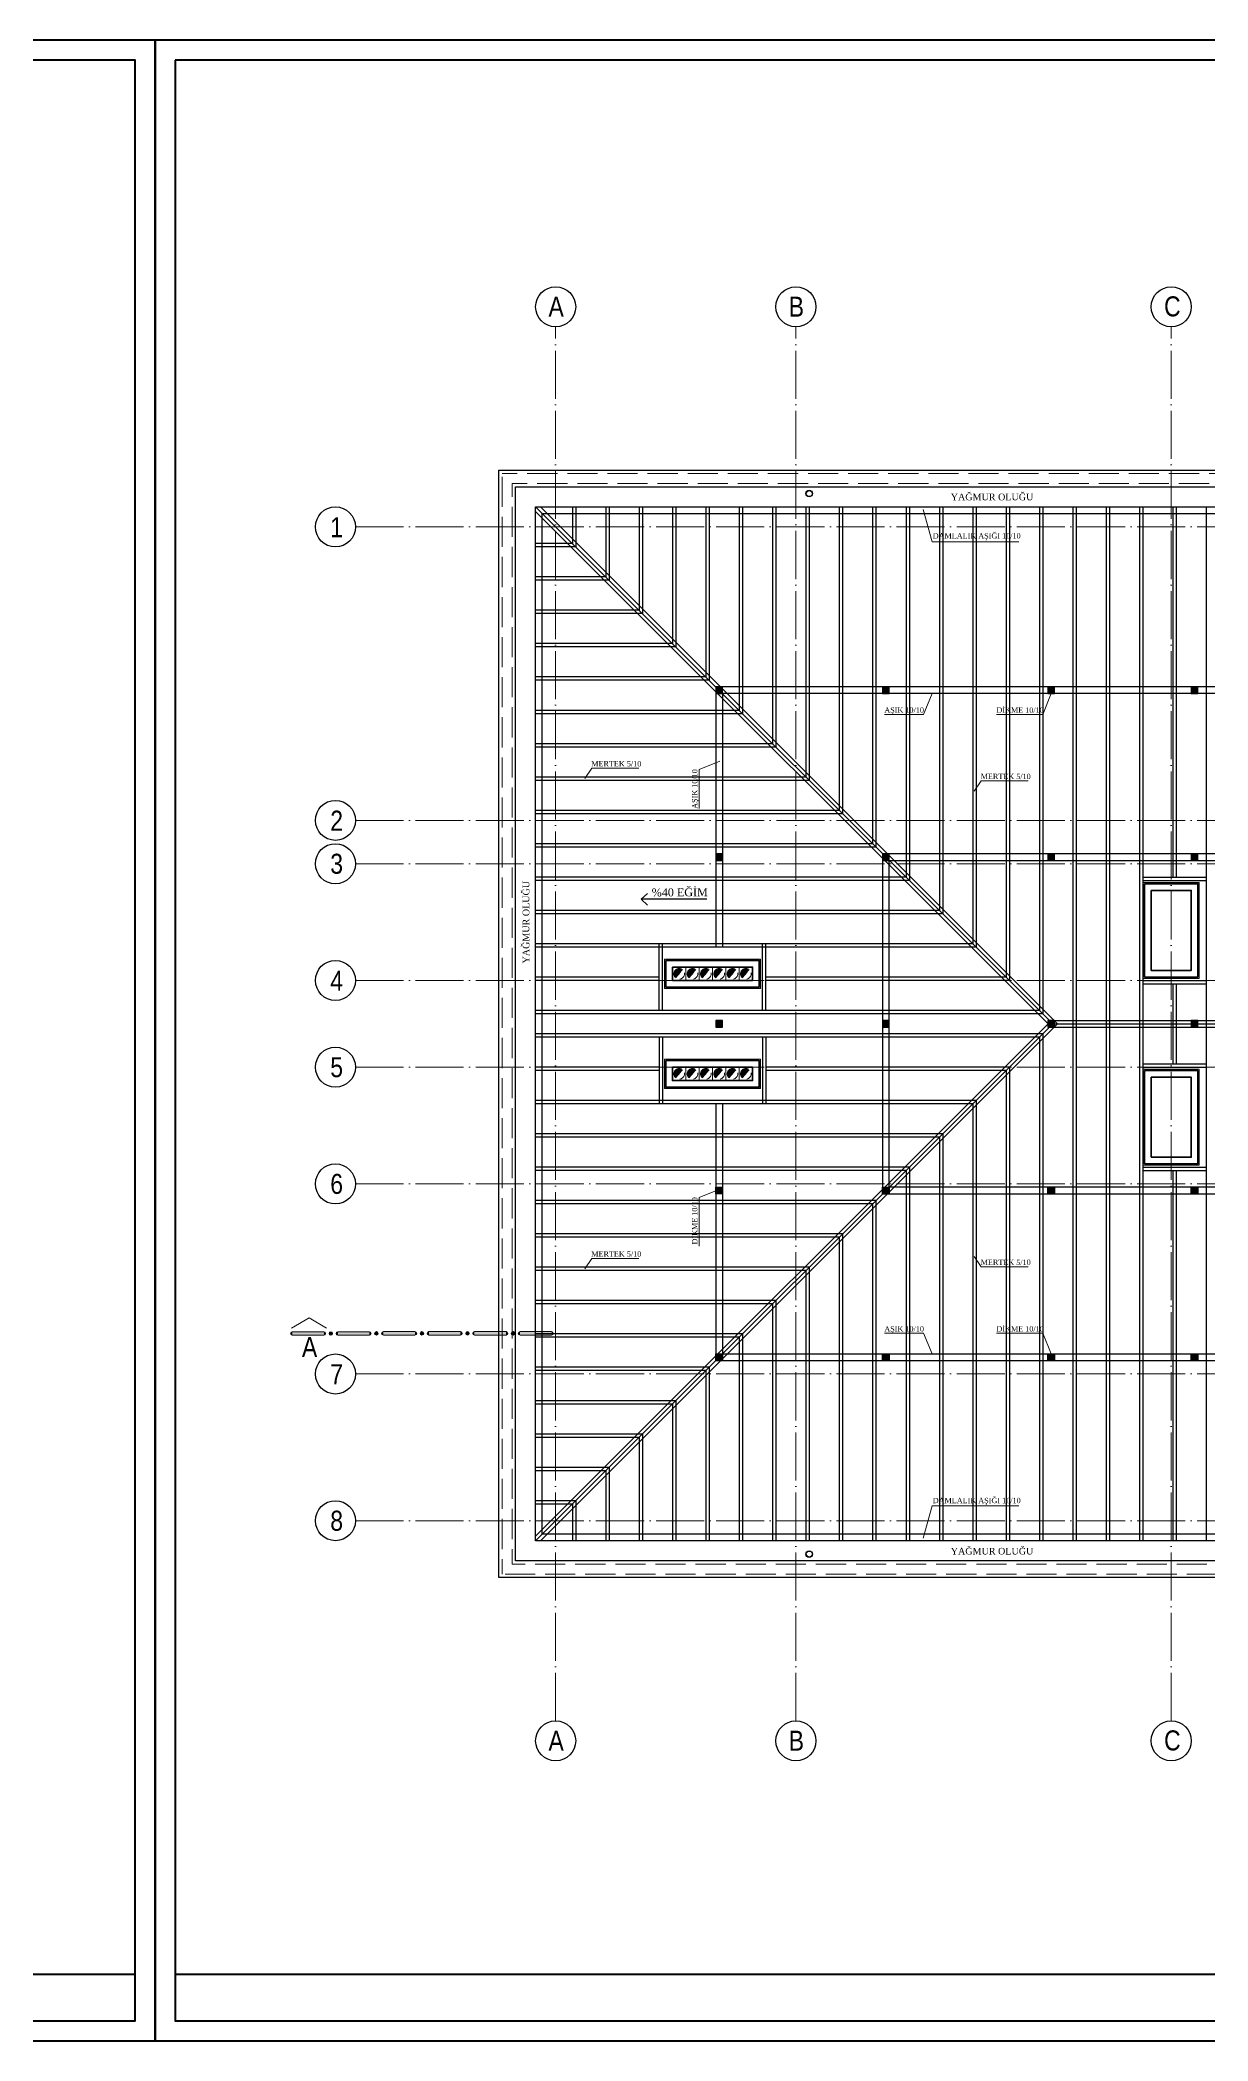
# Model space of a CAD drawing. Header units: millimetres. Extents: x 11587 to 81192, y -36083 to -25300.
# Drawn here: x 42554 to 44304, y -28300 to -25300 of the extents above; entities that cross this region are included whole.
import ezdxf

# ---------------------------------------------------------------- set-up
doc = ezdxf.new("R2010")
doc.units = ezdxf.units.MM
for name, pattern in [('AKS', [30, 24, -3, 0, -3]), ('IZDUSUM1', [20, 7.5, -5, 7.5, 0]), ('SEMBOL1', [260, 200, -15, 30, -15])]:
    doc.linetypes.add(name, pattern=pattern)
for name, color, linetype, lineweight in [('rtm-aks balon', 20, 'Continuous', 25), ('rtm-aks balon yazı', 7, 'Continuous', 20), ('rtm-aks yeni', 7, 'AKS', 20), ('rtm-antet-02', 140, 'Continuous', 40), ('rtm-duv tugla', 22, 'Continuous', 35), ('rtm-izdusum-üst ince', 8, 'IZDUSUM1', 5), ('rtm-mhl-yazı-malzeme', 253, 'Continuous', 13), ('rtm-plan katmanı-03', 233, 'Continuous', 30), ('rtm-plan katmanı-04', 33, 'Continuous', 25), ('rtm-plan katmanı-05', 205, 'Continuous', 20), ('rtm-sembol balon baslik', 242, 'Continuous', 20), ('rtm-sembol kesit gör yazı', 7, 'Continuous', 20), ('rtm-sembol kot yazı', 7, 'Continuous', 20), ('rtm-sembol malzeme cizgisi', 242, 'Continuous', 20), ('rtm-sıva', 252, 'Continuous', 15)]:
    doc.layers.add(name, color=color, linetype=linetype, lineweight=lineweight)
doc.styles.add('AKSYAZI', font='ARIALN.TTF')
doc.styles.add('BASLIK', font='ARIALN.TTF')
doc.styles.add('VAZ-OLCU', font='times.ttf', dxfattribs={"height": 60})

# ---------------------------------------------------------------- blocks, each defined once
blk = doc.blocks.new('KK')
at = {"layer": 'rtm-sembol balon baslik', "linetype": 'SEMBOL1'}
for p in [(41231.3, 7543.2), (41283.8, 7543.2)]:
    blk.add_line(p, (41257.6, 7558.4), dxfattribs=at)
at = {"layer": 'rtm-sembol balon baslik'}
for p, q in [((41279.6, 7537.7), (41232.3, 7537.7)), ((41279.6, 7532.4), (41232.3, 7532.4)), ((41347.8, 7537.7), (41300.6, 7537.7)), ((41347.8, 7532.4), (41300.6, 7532.4)), ((41416.1, 7537.8), (41368.8, 7537.8)), ((41416.1, 7532.6), (41368.8, 7532.6)), ((41484.3, 7537.8), (41437.1, 7537.8)), ((41484.3, 7532.6), (41437.1, 7532.6)), ((41552.6, 7537.9), (41505.3, 7537.9)), ((41552.6, 7532.7), (41505.3, 7532.7)), ((41620.8, 7537.9), (41573.6, 7537.9)), ((41620.8, 7532.7), (41573.6, 7532.7))]:
    blk.add_line(p, q, dxfattribs=at)
at = {"layer": 'rtm-sembol balon baslik', "const_width": 2.62}
for points in [[(41232.3, 7536.4, 0.414214), (41231, 7535, 1)], [(41231, 7535, 0.414214), (41232.3, 7533.7, 1)], [(41279.6, 7533.7, 0.414214), (41280.9, 7535, 0.414214), (41279.6, 7536.4, 1)], [(41300.6, 7536.4, 0.414214), (41299.3, 7535, 1)], [(41299.3, 7535, 0.414214), (41300.6, 7533.7, 1)], [(41347.8, 7533.7, 0.414214), (41349.1, 7535, 0.414214), (41347.8, 7536.4, 1)], [(41368.8, 7536.5, 0.414214), (41367.5, 7535.2, 1)], [(41367.5, 7535.2, 0.414214), (41368.8, 7533.9, 1)], [(41416.1, 7533.9, 0.414214), (41417.4, 7535.2, 0.414214), (41416.1, 7536.5, 1)], [(41437.1, 7536.5, 0.414214), (41435.8, 7535.2, 1)], [(41435.8, 7535.2, 0.414214), (41437.1, 7533.9, 1)], [(41484.3, 7533.9, 0.414214), (41485.6, 7535.2, 0.414214), (41484.3, 7536.5, 1)], [(41505.3, 7536.6, 0.414214), (41504, 7535.3, 1)], [(41504, 7535.3, 0.414214), (41505.3, 7534, 1)], [(41552.6, 7534, 0.414214), (41553.9, 7535.3, 0.414214), (41552.6, 7536.6, 1)], [(41573.6, 7536.6, 0.414214), (41572.3, 7535.3, 1)], [(41572.3, 7535.3, 0.414214), (41573.6, 7534, 1)], [(41620.8, 7534, 0.414214), (41622.1, 7535.3, 0.414214), (41620.8, 7536.6, 1)]]:
    blk.add_lwpolyline(points, format="xyb", dxfattribs=at)
for points in [[(41288.8, 7535, 1), (41291.4, 7535, 1)], [(41357, 7535.2, 1), (41359.6, 7535.2, 1)], [(41425.3, 7535.2, 1), (41427.9, 7535.2, 1)], [(41493.5, 7535.3, 1), (41496.1, 7535.3, 1)], [(41561.8, 7535.3, 1), (41564.4, 7535.3, 1)]]:
    blk.add_lwpolyline(points, format="xyb", close=True, dxfattribs=at)
at = {"layer": 'rtm-sembol balon baslik'}
for centre in [(41290.1, 7535), (41358.3, 7535.2), (41426.6, 7535.2), (41494.8, 7535.3), (41563.1, 7535.3)]:
    blk.add_circle(centre, 2.62, dxfattribs=at)
for centre, start, end in [((41232.3, 7535), 90, 270), ((41279.6, 7535), 270, 90), ((41300.6, 7535), 90, 270), ((41347.8, 7535), 270, 90), ((41368.8, 7535.2), 90, 270), ((41416.1, 7535.2), 270, 90), ((41437.1, 7535.2), 90, 270), ((41484.3, 7535.2), 270, 90), ((41505.3, 7535.3), 90, 270), ((41552.6, 7535.3), 270, 90), ((41573.6, 7535.3), 90, 270), ((41620.8, 7535.3), 270, 90)]:
    blk.add_arc(centre, 2.62, start, end, dxfattribs=at)
for points in [[(41232.3, 7537.7), (41232.3, 7532.4), (41279.6, 7537.7), (41279.6, 7532.4)], [(41300.6, 7537.7), (41300.6, 7532.4), (41347.8, 7537.7), (41347.8, 7532.4)], [(41368.8, 7537.8), (41368.8, 7532.6), (41416.1, 7537.8), (41416.1, 7532.6)], [(41437.1, 7537.8), (41437.1, 7532.6), (41484.3, 7537.8), (41484.3, 7532.6)], [(41505.3, 7537.9), (41505.3, 7532.7), (41552.6, 7537.9), (41552.6, 7532.7)], [(41573.6, 7537.9), (41573.6, 7532.7), (41620.8, 7537.9), (41620.8, 7532.7)]]:
    blk.add_trace(points, dxfattribs=at)

msp = doc.modelspace()

# ---------------------------------------------------------------- hatches: boundary and pattern name
at = {"layer": 'rtm-izdusum-üst ince', "ltscale": 1.5}
h = msp.add_hatch(dxfattribs=at)
h.set_pattern_fill('ANSI31', color=256, scale=0.5, angle=180, style=0)
h.set_pattern_definition([(225, (43955.9866, -26689.5514), (1.122532, -1.122532), [])])
edge = h.paths.add_edge_path()
edge.add_arc((43511.59, -26699.55), 8, 47.23741, 227.23741, ccw=False)
edge.add_line((43517.03, -26693.68), (43506.16, -26705.42))
h = msp.add_hatch(dxfattribs=at)
h.set_pattern_fill('ANSI31', color=256, scale=0.5, angle=180, style=0)
h.set_pattern_definition([(225, (43975.9866, -26689.5514), (1.122532, -1.122532), [])])
edge = h.paths.add_edge_path()
edge.add_arc((43531.59, -26699.55), 8, 47.23741, 227.23741, ccw=False)
edge.add_line((43537.03, -26693.68), (43526.16, -26705.42))
h = msp.add_hatch(dxfattribs=at)
h.set_pattern_fill('ANSI31', color=256, scale=0.5, angle=180, style=0)
h.set_pattern_definition([(225, (43995.9866, -26689.5514), (1.122532, -1.122532), [])])
edge = h.paths.add_edge_path()
edge.add_arc((43551.59, -26699.55), 8, 47.23741, 227.23741, ccw=False)
edge.add_line((43557.03, -26693.68), (43546.16, -26705.42))
h = msp.add_hatch(dxfattribs=at)
h.set_pattern_fill('ANSI31', color=256, scale=0.5, angle=180, style=0)
h.set_pattern_definition([(225, (44015.9866, -26689.5514), (1.122532, -1.122532), [])])
edge = h.paths.add_edge_path()
edge.add_arc((43571.59, -26699.55), 8, 47.23741, 227.23741, ccw=False)
edge.add_line((43577.03, -26693.68), (43566.16, -26705.42))
h = msp.add_hatch(dxfattribs=at)
h.set_pattern_fill('ANSI31', color=256, scale=0.5, angle=180, style=0)
h.set_pattern_definition([(225, (44035.9866, -26689.5514), (1.122532, -1.122532), [])])
edge = h.paths.add_edge_path()
edge.add_arc((43591.59, -26699.55), 8, 47.23741, 227.23741, ccw=False)
edge.add_line((43597.03, -26693.68), (43586.16, -26705.42))
h = msp.add_hatch(dxfattribs=at)
h.set_pattern_fill('ANSI31', color=256, scale=0.5, angle=180, style=0)
h.set_pattern_definition([(225, (44055.9866, -26689.5514), (1.122532, -1.122532), [])])
edge = h.paths.add_edge_path()
edge.add_arc((43611.59, -26699.55), 8, 47.23741, 227.23741, ccw=False)
edge.add_line((43617.03, -26693.68), (43606.16, -26705.42))
h = msp.add_hatch(dxfattribs=at)
h.set_pattern_fill('ANSI31', color=256, scale=0.5, angle=180, style=0)
h.set_pattern_definition([(225, (43955.9866, -26839.5514), (1.122532, -1.122532), [])])
edge = h.paths.add_edge_path()
edge.add_arc((43511.59, -26849.55), 8, 47.23741, 227.23741, ccw=False)
edge.add_line((43517.03, -26843.68), (43506.16, -26855.42))
h = msp.add_hatch(dxfattribs=at)
h.set_pattern_fill('ANSI31', color=256, scale=0.5, angle=180, style=0)
h.set_pattern_definition([(225, (43975.9866, -26839.5514), (1.122532, -1.122532), [])])
edge = h.paths.add_edge_path()
edge.add_arc((43531.59, -26849.55), 8, 47.23741, 227.23741, ccw=False)
edge.add_line((43537.03, -26843.68), (43526.16, -26855.42))
h = msp.add_hatch(dxfattribs=at)
h.set_pattern_fill('ANSI31', color=256, scale=0.5, angle=180, style=0)
h.set_pattern_definition([(225, (43995.9866, -26839.5514), (1.122532, -1.122532), [])])
edge = h.paths.add_edge_path()
edge.add_arc((43551.59, -26849.55), 8, 47.23741, 227.23741, ccw=False)
edge.add_line((43557.03, -26843.68), (43546.16, -26855.42))
h = msp.add_hatch(dxfattribs=at)
h.set_pattern_fill('ANSI31', color=256, scale=0.5, angle=180, style=0)
h.set_pattern_definition([(225, (44015.9866, -26839.5514), (1.122532, -1.122532), [])])
edge = h.paths.add_edge_path()
edge.add_arc((43571.59, -26849.55), 8, 47.23741, 227.23741, ccw=False)
edge.add_line((43577.03, -26843.68), (43566.16, -26855.42))
h = msp.add_hatch(dxfattribs=at)
h.set_pattern_fill('ANSI31', color=256, scale=0.5, angle=180, style=0)
h.set_pattern_definition([(225, (44035.9866, -26839.5514), (1.122532, -1.122532), [])])
edge = h.paths.add_edge_path()
edge.add_arc((43591.59, -26849.55), 8, 47.23741, 227.23741, ccw=False)
edge.add_line((43597.03, -26843.68), (43586.16, -26855.42))
h = msp.add_hatch(dxfattribs=at)
h.set_pattern_fill('ANSI31', color=256, scale=0.5, angle=180, style=0)
h.set_pattern_definition([(225, (44055.9866, -26839.5514), (1.122532, -1.122532), [])])
edge = h.paths.add_edge_path()
edge.add_arc((43611.59, -26849.55), 8, 47.23741, 227.23741, ccw=False)
edge.add_line((43617.03, -26843.68), (43606.16, -26855.42))
at = {"layer": 'rtm-plan katmanı-05'}
for points in [[(43576.59, -26269.55), (43566.59, -26269.55), (43566.59, -26279.55), (43576.59, -26279.55)], [(43826.59, -26269.55), (43816.59, -26269.55), (43816.59, -26279.55), (43826.59, -26279.55)], [(44074.09, -26269.55), (44064.09, -26269.55), (44064.09, -26279.55), (44074.09, -26279.55)], [(44289.09, -26269.55), (44279.09, -26269.55), (44279.09, -26279.55), (44289.09, -26279.55)], [(43576.59, -26519.55), (43566.59, -26519.55), (43566.59, -26529.55), (43576.59, -26529.55)], [(43826.59, -26519.55), (43816.59, -26519.55), (43816.59, -26529.55), (43826.59, -26529.55)], [(44074.09, -26519.55), (44064.09, -26519.55), (44064.09, -26529.55), (44074.09, -26529.55)], [(44289.09, -26519.55), (44279.09, -26519.55), (44279.09, -26529.55), (44289.09, -26529.55)], [(43576.59, -26769.55), (43566.59, -26769.55), (43566.59, -26779.55), (43576.59, -26779.55)], [(43826.59, -26769.55), (43816.59, -26769.55), (43816.59, -26779.55), (43826.59, -26779.55)], [(44074.09, -26769.55), (44064.09, -26769.55), (44064.09, -26779.55), (44074.09, -26779.55)], [(44289.09, -26769.55), (44279.09, -26769.55), (44279.09, -26779.55), (44289.09, -26779.55)], [(43576.59, -27029.55), (43566.59, -27029.55), (43566.59, -27019.55), (43576.59, -27019.55)], [(43826.59, -27029.55), (43816.59, -27029.55), (43816.59, -27019.55), (43826.59, -27019.55)], [(44074.09, -27029.55), (44064.09, -27029.55), (44064.09, -27019.55), (44074.09, -27019.55)], [(44289.09, -27029.55), (44279.09, -27029.55), (44279.09, -27019.55), (44289.09, -27019.55)], [(43576.59, -27279.55), (43566.59, -27279.55), (43566.59, -27269.55), (43576.59, -27269.55)], [(43826.59, -27279.55), (43816.59, -27279.55), (43816.59, -27269.55), (43826.59, -27269.55)], [(44074.09, -27279.55), (44064.09, -27279.55), (44064.09, -27269.55), (44074.09, -27269.55)], [(44289.09, -27279.55), (44279.09, -27279.55), (44279.09, -27269.55), (44289.09, -27269.55)]]:
    msp.add_hatch(color=256, dxfattribs=at).paths.add_polyline_path(points)

# ---------------------------------------------------------------- linework, layer by layer
for points in [[(43454.67, -26587.9), (43464.05, -26579.2)], [(43553.33, -26587.9), (43454.67, -26587.9)], [(43454.67, -26587.9), (43464.05, -26596.59)]]:
    msp.add_lwpolyline(points)
at = {"layer": 'rtm-aks balon'}
for centre in [(43326.59, -25699.55), (43686.59, -25699.55), (44249.09, -25699.55), (42996.59, -26029.55), (42996.59, -26469.55), (42996.59, -26534.55), (42996.59, -26709.55), (42996.59, -26839.55), (42996.59, -27014.55), (42996.59, -27299.55), (42996.59, -27519.55), (43326.59, -27849.55), (43686.59, -27849.55), (44249.09, -27849.55)]:
    msp.add_circle(centre, 30, dxfattribs=at)
at = {"layer": 'rtm-aks yeni', "ltscale": 3}
for p, q in [((43326.59, -27819.55), (43326.59, -25729.55)), ((43686.59, -27819.55), (43686.59, -25729.55)), ((44249.09, -27819.55), (44249.09, -25729.55)), ((43026.59, -26029.55), (48481.59, -26029.55)), ((43026.59, -26469.55), (48481.59, -26469.55)), ((43026.59, -26534.55), (48481.59, -26534.55)), ((43026.59, -26709.55), (48481.59, -26709.55)), ((43026.59, -26839.55), (48481.59, -26839.55)), ((43026.59, -27014.55), (48481.59, -27014.55)), ((43026.59, -27299.55), (48481.59, -27299.55)), ((43026.59, -27519.55), (48481.59, -27519.55))]:
    msp.add_line(p, q, dxfattribs=at)
at = {"layer": 'rtm-antet-02'}
for points in [[(36726.59, -25299.55), (36726.59, -28299.55), (42726.59, -28299.55), (42726.59, -25299.55), (36726.59, -25299.55)], [(42726.59, -25299.55), (42726.59, -28299.55), (48726.59, -28299.55), (48726.59, -25299.55), (42726.59, -25299.55)], [(36756.59, -28199.55), (42696.59, -28199.55)], [(42756.59, -28199.55), (48696.59, -28199.55)]]:
    msp.add_lwpolyline(points, dxfattribs=at)
for points in [[(36756.59, -25329.55), (36756.59, -28269.55), (42696.59, -28269.55), (42696.59, -25329.55)], [(42756.59, -25329.55), (42756.59, -28269.55), (48696.59, -28269.55), (48696.59, -25329.55)]]:
    msp.add_lwpolyline(points, close=True, dxfattribs=at)
at = {"layer": 'rtm-duv tugla'}
for points in [[(44209.09, -26564.55), (44289.09, -26564.55), (44289.09, -26704.55), (44209.09, -26704.55)], [(44219.09, -26574.55), (44279.09, -26574.55), (44279.09, -26694.55), (44219.09, -26694.55)], [(43491.59, -26679.55), (43631.59, -26679.55), (43631.59, -26719.55), (43491.59, -26719.55)], [(43501.59, -26689.55), (43621.59, -26689.55), (43621.59, -26709.55), (43501.59, -26709.55)], [(43491.59, -26829.55), (43631.59, -26829.55), (43631.59, -26869.55), (43491.59, -26869.55)], [(43501.59, -26839.55), (43621.59, -26839.55), (43621.59, -26859.55), (43501.59, -26859.55)], [(44209.09, -26984.55), (44289.09, -26984.55), (44289.09, -26844.55), (44209.09, -26844.55)], [(44219.09, -26974.55), (44279.09, -26974.55), (44279.09, -26854.55), (44219.09, -26854.55)]]:
    msp.add_lwpolyline(points, close=True, dxfattribs=at)
at = {"layer": 'rtm-izdusum-üst ince', "ltscale": 3}
for points in [[(43246.59, -25949.55), (48261.59, -25949.55), (48261.59, -27599.55), (43246.59, -27599.55)], [(43261.59, -25964.55), (48246.59, -25964.55), (48246.59, -27584.55), (43261.59, -27584.55)]]:
    msp.add_lwpolyline(points, close=True, dxfattribs=at)
at = {"layer": 'rtm-izdusum-üst ince', "ltscale": 1.5}
for points in [[(43501.59, -26689.55), (43501.59, -26709.55), (43521.59, -26709.55), (43521.59, -26689.55), (43501.59, -26689.55)], [(43506.16, -26705.42), (43517.03, -26693.68)], [(43521.59, -26689.55), (43521.59, -26709.55), (43541.59, -26709.55), (43541.59, -26689.55), (43521.59, -26689.55)], [(43526.16, -26705.42), (43537.03, -26693.68)], [(43541.59, -26689.55), (43541.59, -26709.55), (43561.59, -26709.55), (43561.59, -26689.55), (43541.59, -26689.55)], [(43546.16, -26705.42), (43557.03, -26693.68)], [(43561.59, -26689.55), (43561.59, -26709.55), (43581.59, -26709.55), (43581.59, -26689.55), (43561.59, -26689.55)], [(43566.16, -26705.42), (43577.03, -26693.68)], [(43581.59, -26689.55), (43581.59, -26709.55), (43601.59, -26709.55), (43601.59, -26689.55), (43581.59, -26689.55)], [(43586.16, -26705.42), (43597.03, -26693.68)], [(43601.59, -26689.55), (43601.59, -26709.55), (43621.59, -26709.55), (43621.59, -26689.55), (43601.59, -26689.55)], [(43606.16, -26705.42), (43617.03, -26693.68)], [(43501.59, -26839.55), (43501.59, -26859.55), (43521.59, -26859.55), (43521.59, -26839.55), (43501.59, -26839.55)], [(43506.16, -26855.42), (43517.03, -26843.68)], [(43521.59, -26839.55), (43521.59, -26859.55), (43541.59, -26859.55), (43541.59, -26839.55), (43521.59, -26839.55)], [(43526.16, -26855.42), (43537.03, -26843.68)], [(43541.59, -26839.55), (43541.59, -26859.55), (43561.59, -26859.55), (43561.59, -26839.55), (43541.59, -26839.55)], [(43546.16, -26855.42), (43557.03, -26843.68)], [(43561.59, -26839.55), (43561.59, -26859.55), (43581.59, -26859.55), (43581.59, -26839.55), (43561.59, -26839.55)], [(43566.16, -26855.42), (43577.03, -26843.68)], [(43581.59, -26839.55), (43581.59, -26859.55), (43601.59, -26859.55), (43601.59, -26839.55), (43581.59, -26839.55)], [(43586.16, -26855.42), (43597.03, -26843.68)], [(43601.59, -26839.55), (43601.59, -26859.55), (43621.59, -26859.55), (43621.59, -26839.55), (43601.59, -26839.55)], [(43606.16, -26855.42), (43617.03, -26843.68)]]:
    msp.add_lwpolyline(points, dxfattribs=at)
for centre in [(43511.59, -26699.55), (43531.59, -26699.55), (43551.59, -26699.55), (43571.59, -26699.55), (43591.59, -26699.55), (43611.59, -26699.55), (43511.59, -26849.55), (43531.59, -26849.55), (43551.59, -26849.55), (43571.59, -26849.55), (43591.59, -26849.55), (43611.59, -26849.55)]:
    msp.add_circle(centre, 8, dxfattribs=at)
at = {"layer": 'rtm-plan katmanı-03', "ltscale": 5}
for points in [[(43241.59, -25944.55), (48266.59, -25944.55), (48266.59, -27604.55), (43241.59, -27604.55)], [(43266.59, -25969.55), (48241.59, -25969.55), (48241.59, -27579.55), (43266.59, -27579.55)], [(43296.59, -25999.55), (48211.59, -25999.55), (48211.59, -27549.55), (43296.59, -27549.55)], [(43306.59, -26009.55), (48201.59, -26009.55), (48201.59, -27539.55), (43306.59, -27539.55)]]:
    msp.add_lwpolyline(points, close=True, dxfattribs=at)
for points in [[(43296.59, -25999.55), (44071.59, -26774.55), (43296.59, -27549.55)], [(43296.59, -26006.62), (44064.52, -26774.55), (43296.59, -27542.48)], [(43303.67, -25999.55), (44078.67, -26774.55), (43303.67, -27549.55)], [(47941.59, -26269.55), (43566.59, -26269.55), (43566.59, -26659.55)], [(47931.59, -26279.55), (43576.59, -26279.55), (43576.59, -26659.55)], [(47691.59, -26519.55), (43816.59, -26519.55), (43816.59, -27029.55), (47691.59, -27029.55), (47691.59, -26529.55)], [(47681.59, -27019.55), (43826.59, -27019.55), (43826.59, -26529.55), (47681.59, -26529.55), (47681.59, -27019.55)], [(44066.59, -26769.55), (47441.59, -26769.55)], [(44066.59, -26779.55), (47441.59, -26779.55)], [(44071.59, -26774.55), (47436.59, -26774.55)], [(43566.59, -26894.55), (43566.59, -27279.55), (47941.59, -27279.55), (47941.59, -26889.55)], [(43576.59, -26894.55), (43576.59, -27269.55), (47931.59, -27269.55), (47931.59, -26889.55)]]:
    msp.add_lwpolyline(points, dxfattribs=at)
at = {"layer": 'rtm-plan katmanı-03'}
for points in [[(43566.59, -26279.55), (43576.59, -26279.55), (43576.59, -26269.55), (43566.59, -26269.55)], [(43816.59, -26279.55), (43826.59, -26279.55), (43826.59, -26269.55), (43816.59, -26269.55)], [(44064.09, -26279.55), (44074.09, -26279.55), (44074.09, -26269.55), (44064.09, -26269.55)], [(44279.09, -26279.55), (44289.09, -26279.55), (44289.09, -26269.55), (44279.09, -26269.55)], [(43566.59, -26529.55), (43576.59, -26529.55), (43576.59, -26519.55), (43566.59, -26519.55)], [(43816.59, -26529.55), (43826.59, -26529.55), (43826.59, -26519.55), (43816.59, -26519.55)], [(44064.09, -26529.55), (44074.09, -26529.55), (44074.09, -26519.55), (44064.09, -26519.55)], [(44279.09, -26529.55), (44289.09, -26529.55), (44289.09, -26519.55), (44279.09, -26519.55)], [(43566.59, -26779.55), (43576.59, -26779.55), (43576.59, -26769.55), (43566.59, -26769.55)], [(43816.59, -26779.55), (43826.59, -26779.55), (43826.59, -26769.55), (43816.59, -26769.55)], [(44064.09, -26779.55), (44074.09, -26779.55), (44074.09, -26769.55), (44064.09, -26769.55)], [(44279.09, -26779.55), (44289.09, -26779.55), (44289.09, -26769.55), (44279.09, -26769.55)], [(43566.59, -27019.55), (43576.59, -27019.55), (43576.59, -27029.55), (43566.59, -27029.55)], [(43816.59, -27019.55), (43826.59, -27019.55), (43826.59, -27029.55), (43816.59, -27029.55)], [(44064.09, -27019.55), (44074.09, -27019.55), (44074.09, -27029.55), (44064.09, -27029.55)], [(44279.09, -27019.55), (44289.09, -27019.55), (44289.09, -27029.55), (44279.09, -27029.55)], [(43566.59, -27269.55), (43576.59, -27269.55), (43576.59, -27279.55), (43566.59, -27279.55)], [(43816.59, -27269.55), (43826.59, -27269.55), (43826.59, -27279.55), (43816.59, -27279.55)], [(44064.09, -27269.55), (44074.09, -27269.55), (44074.09, -27279.55), (44064.09, -27279.55)], [(44279.09, -27269.55), (44289.09, -27269.55), (44289.09, -27279.55), (44279.09, -27279.55)]]:
    msp.add_lwpolyline(points, close=True, dxfattribs=at)
at = {"layer": 'rtm-plan katmanı-04'}
for points in [[(43351.59, -25999.55), (43351.59, -26054.55)], [(43356.59, -25999.55), (43356.59, -26059.55)], [(43401.59, -25999.55), (43401.59, -26104.55)], [(43406.59, -25999.55), (43406.59, -26109.55)], [(43451.59, -25999.55), (43451.59, -26154.55)], [(43456.59, -25999.55), (43456.59, -26159.55)], [(43501.59, -25999.55), (43501.59, -26204.55)], [(43506.59, -25999.55), (43506.59, -26209.55)], [(43551.59, -25999.55), (43551.59, -26254.55)], [(43556.59, -25999.55), (43556.59, -26259.55)], [(43601.59, -25999.55), (43601.59, -26304.55)], [(43606.59, -25999.55), (43606.59, -26309.55)], [(43651.59, -25999.55), (43651.59, -26354.55)], [(43656.59, -25999.55), (43656.59, -26359.55)], [(43701.59, -25999.55), (43701.59, -26404.55)], [(43706.59, -25999.55), (43706.59, -26409.55)], [(43751.59, -25999.55), (43751.59, -26454.55)], [(43756.59, -25999.55), (43756.59, -26459.55)], [(43801.59, -25999.55), (43801.59, -26504.55)], [(43806.59, -25999.55), (43806.59, -26509.55)], [(43851.59, -25999.55), (43851.59, -26554.55)], [(43856.59, -25999.55), (43856.59, -26559.55)], [(43901.59, -25999.55), (43901.59, -26604.55)], [(43906.59, -25999.55), (43906.59, -26609.55)], [(43951.59, -25999.55), (43951.59, -26654.55)], [(43956.59, -25999.55), (43956.59, -26659.55)], [(44001.59, -25999.55), (44001.59, -26704.55)], [(44006.59, -25999.55), (44006.59, -26709.55)], [(44051.59, -25999.55), (44051.59, -26754.55)], [(44056.59, -25999.55), (44056.59, -26759.55)], [(44101.59, -25999.55), (44101.59, -27549.55)], [(44106.59, -25999.55), (44106.59, -27549.55)], [(44151.59, -25999.55), (44151.59, -27549.55)], [(44156.59, -25999.55), (44156.59, -27549.55)], [(44201.59, -25999.55), (44201.59, -27549.55)], [(44206.59, -25999.55), (44206.59, -27549.55)], [(44251.59, -25999.55), (44251.59, -26554.55)], [(44256.59, -25999.55), (44256.59, -26554.55)], [(44301.59, -25999.55), (44301.59, -27549.55)], [(43351.59, -26054.55), (43296.59, -26054.55)], [(43356.59, -26059.55), (43296.59, -26059.55)], [(43401.59, -26104.55), (43296.59, -26104.55)], [(43406.59, -26109.55), (43296.59, -26109.55)], [(43451.59, -26154.55), (43296.59, -26154.55)], [(43456.59, -26159.55), (43296.59, -26159.55)], [(43501.59, -26204.55), (43296.59, -26204.55)], [(43506.59, -26209.55), (43296.59, -26209.55)], [(43551.59, -26254.55), (43296.59, -26254.55)], [(43556.59, -26259.55), (43296.59, -26259.55)], [(43601.59, -26304.55), (43296.59, -26304.55)], [(43606.59, -26309.55), (43296.59, -26309.55)], [(43651.59, -26354.55), (43296.59, -26354.55)], [(43656.59, -26359.55), (43296.59, -26359.55)], [(43701.59, -26404.55), (43296.59, -26404.55)], [(43706.59, -26409.55), (43296.59, -26409.55)], [(43751.59, -26454.55), (43296.59, -26454.55)], [(43756.59, -26459.55), (43296.59, -26459.55)], [(43801.59, -26504.55), (43296.59, -26504.55)], [(43806.59, -26509.55), (43296.59, -26509.55)], [(43851.59, -26554.55), (43296.59, -26554.55)], [(43856.59, -26559.55), (43296.59, -26559.55)], [(44206.59, -26554.55), (44301.59, -26554.55)], [(44206.59, -26559.55), (44301.59, -26559.55)], [(43901.59, -26604.55), (43296.59, -26604.55)], [(43906.59, -26609.55), (43296.59, -26609.55)], [(43951.59, -26654.55), (43296.59, -26654.55)], [(43956.59, -26659.55), (43296.59, -26659.55)], [(43481.59, -26754.55), (43481.59, -26654.55)], [(43486.59, -26754.55), (43486.59, -26654.55)], [(43636.59, -26754.55), (43636.59, -26654.55)], [(43641.59, -26754.55), (43641.59, -26654.55)], [(43481.59, -26704.55), (43296.59, -26704.55)], [(43481.59, -26709.55), (43296.59, -26709.55)], [(44001.59, -26704.55), (43641.59, -26704.55)], [(44006.59, -26709.55), (43641.59, -26709.55)], [(44206.59, -26709.55), (44301.59, -26709.55)], [(44206.59, -26714.55), (44301.59, -26714.55)], [(44251.59, -26714.55), (44251.59, -26834.55)], [(44256.59, -26714.55), (44256.59, -26834.55)], [(44051.59, -26754.55), (43296.59, -26754.55)], [(44056.59, -26759.55), (43296.59, -26759.55)], [(44056.59, -26789.55), (43296.59, -26789.55)], [(44056.59, -26789.55), (44056.59, -27549.55)], [(44051.59, -26794.55), (43296.59, -26794.55)], [(43481.59, -26794.55), (43481.59, -26894.55)], [(43486.59, -26794.55), (43486.59, -26894.55)], [(43636.59, -26794.55), (43636.59, -26894.55)], [(43641.59, -26794.55), (43641.59, -26894.55)], [(44051.59, -26794.55), (44051.59, -27549.55)], [(43481.59, -26839.55), (43296.59, -26839.55)], [(43481.59, -26844.55), (43296.59, -26844.55)], [(44006.59, -26839.55), (43641.59, -26839.55)], [(44001.59, -26844.55), (43641.59, -26844.55)], [(44001.59, -26844.55), (44001.59, -27549.55)], [(44006.59, -26839.55), (44006.59, -27549.55)], [(44206.59, -26834.55), (44301.59, -26834.55)], [(44206.59, -26839.55), (44301.59, -26839.55)], [(43956.59, -26889.55), (43296.59, -26889.55)], [(43951.59, -26894.55), (43296.59, -26894.55)], [(43951.59, -26894.55), (43951.59, -27549.55)], [(43956.59, -26889.55), (43956.59, -27549.55)], [(43906.59, -26939.55), (43296.59, -26939.55)], [(43906.59, -26939.55), (43906.59, -27549.55)], [(43901.59, -26944.55), (43296.59, -26944.55)], [(43901.59, -26944.55), (43901.59, -27549.55)], [(43856.59, -26989.55), (43296.59, -26989.55)], [(43851.59, -26994.55), (43296.59, -26994.55)], [(43851.59, -26994.55), (43851.59, -27549.55)], [(43856.59, -26989.55), (43856.59, -27549.55)], [(44206.59, -26989.55), (44301.59, -26989.55)], [(44206.59, -26994.55), (44301.59, -26994.55)], [(44251.59, -26994.55), (44251.59, -27549.55)], [(44256.59, -26994.55), (44256.59, -27549.55)], [(43806.59, -27039.55), (43296.59, -27039.55)], [(43801.59, -27044.55), (43296.59, -27044.55)], [(43801.59, -27044.55), (43801.59, -27549.55)], [(43806.59, -27039.55), (43806.59, -27549.55)], [(43756.59, -27089.55), (43296.59, -27089.55)], [(43756.59, -27089.55), (43756.59, -27549.55)], [(43751.59, -27094.55), (43296.59, -27094.55)], [(43751.59, -27094.55), (43751.59, -27549.55)], [(43706.59, -27139.55), (43296.59, -27139.55)], [(43701.59, -27144.55), (43296.59, -27144.55)], [(43701.59, -27144.55), (43701.59, -27549.55)], [(43706.59, -27139.55), (43706.59, -27549.55)], [(43656.59, -27189.55), (43296.59, -27189.55)], [(43651.59, -27194.55), (43296.59, -27194.55)], [(43651.59, -27194.55), (43651.59, -27549.55)], [(43656.59, -27189.55), (43656.59, -27549.55)], [(43606.59, -27239.55), (43296.59, -27239.55)], [(43606.59, -27239.55), (43606.59, -27549.55)], [(43601.59, -27244.55), (43296.59, -27244.55)], [(43601.59, -27244.55), (43601.59, -27549.55)], [(43556.59, -27289.55), (43296.59, -27289.55)], [(43551.59, -27294.55), (43296.59, -27294.55)], [(43551.59, -27294.55), (43551.59, -27549.55)], [(43556.59, -27289.55), (43556.59, -27549.55)], [(43506.59, -27339.55), (43296.59, -27339.55)], [(43501.59, -27344.55), (43296.59, -27344.55)], [(43501.59, -27344.55), (43501.59, -27549.55)], [(43506.59, -27339.55), (43506.59, -27549.55)], [(43456.59, -27389.55), (43296.59, -27389.55)], [(43456.59, -27389.55), (43456.59, -27549.55)], [(43451.59, -27394.55), (43296.59, -27394.55)], [(43451.59, -27394.55), (43451.59, -27549.55)], [(43406.59, -27439.55), (43296.59, -27439.55)], [(43401.59, -27444.55), (43296.59, -27444.55)], [(43401.59, -27444.55), (43401.59, -27549.55)], [(43406.59, -27439.55), (43406.59, -27549.55)], [(43356.59, -27489.55), (43296.59, -27489.55)], [(43351.59, -27494.55), (43296.59, -27494.55)], [(43351.59, -27494.55), (43351.59, -27549.55)], [(43356.59, -27489.55), (43356.59, -27549.55)]]:
    msp.add_lwpolyline(points, dxfattribs=at)
for centre, radius in [((43706.59, -25979.55), 5), ((43706.59, -25979.55), 4.5), ((43706.59, -27569.55), 5), ((43706.59, -27569.55), 4.5)]:
    msp.add_circle(centre, radius, dxfattribs=at)
at = {"layer": 'rtm-sembol malzeme cizgisi'}
for p, q in [((43890.79, -26051.68), (43877.44, -26003.65)), ((44020.67, -26051.68), (43890.79, -26051.68)), ((43878.05, -26310.65), (43890.67, -26279.55)), ((44056.48, -26310.65), (44069.09, -26279.55)), ((43819.31, -26310.65), (43878.05, -26310.65)), ((43987.24, -26310.65), (44056.48, -26310.65)), ((43380.74, -26391.18), (43370.25, -26406.9)), ((43451.18, -26391.18), (43380.74, -26391.18)), ((43541.51, -26393.22), (43572.61, -26380.6)), ((43541.51, -26451.96), (43541.51, -26393.22)), ((43964.3, -26410.17), (43953.82, -26425.89)), ((44034.74, -26410.17), (43964.3, -26410.17)), ((43541.51, -27035.18), (43572.61, -27022.56)), ((43541.51, -27107.74), (43541.51, -27035.18)), ((43380.74, -27126.18), (43370.25, -27141.9)), ((43451.18, -27126.18), (43380.74, -27126.18)), ((43964.3, -27138.93), (43953.82, -27123.21)), ((44034.74, -27138.93), (43964.3, -27138.93)), ((43819.31, -27238.45), (43878.05, -27238.45)), ((43878.05, -27238.45), (43890.67, -27269.55)), ((43987.24, -27238.45), (44056.48, -27238.45)), ((44056.48, -27238.45), (44069.09, -27269.55)), ((43890.79, -27497.42), (43877.44, -27545.45)), ((44020.67, -27497.42), (43890.79, -27497.42))]:
    msp.add_line(p, q, dxfattribs=at)
at = {"layer": 'rtm-sıva'}
for points in [[(44207.09, -26562.55), (44291.09, -26562.55), (44291.09, -26706.55), (44207.09, -26706.55)], [(43489.59, -26677.55), (43633.59, -26677.55), (43633.59, -26721.55), (43489.59, -26721.55)], [(43489.59, -26827.55), (43633.59, -26827.55), (43633.59, -26871.55), (43489.59, -26871.55)], [(44207.09, -26986.55), (44291.09, -26986.55), (44291.09, -26842.55), (44207.09, -26842.55)]]:
    msp.add_lwpolyline(points, close=True, dxfattribs=at)

# ---------------------------------------------------------------- block references
at = {"layer": 'rtm-izdusum-üst ince'}
msp.add_blockref('KK', (1699.6, -34773.89), dxfattribs=at)

# ---------------------------------------------------------------- texts
at = {"layer": 'rtm-aks balon yazı', "char_height": 30, "width": 27.7214, "attachment_point": 7, "style": 'AKSYAZI'}
for s, insert in [('A', (43315.85, -25714.32)), ('B', (43675.85, -25714.32)), ('C', (44238.35, -25714.32)), ('1', (42988.84, -26044.97)), ('2', (42988.84, -26484.97)), ('3', (42988.84, -26549.97)), ('4', (42988.84, -26724.97)), ('5', (42988.84, -26854.97)), ('6', (42988.84, -27029.97)), ('7', (42988.84, -27314.97)), ('8', (42988.84, -27534.97)), ('A', (43315.85, -27864.32)), ('B', (43675.85, -27864.32)), ('C', (44238.35, -27864.32))]:
    msp.add_mtext(s, dxfattribs=dict(at, insert=insert))
at = {"layer": 'rtm-mhl-yazı-malzeme', "style": 'VAZ-OLCU'}
for s, height, p in [('YAĞMUR OLUĞU', 10, (43918.62, -25989.61)), ('DAMLALIK AŞIĞI 10/10', 8, (43891.72, -26046.98)), ('AŞIK 10/10', 8, (43819.12, -26308.1)), ('DİKME 10/10', 8, (43987.16, -26308.1)), ('MERTEK 5/10', 8, (43379.93, -26388.63)), ('MERTEK 5/10', 8, (43963.49, -26407.63)), ('MERTEK 5/10', 8, (43379.93, -27123.63)), ('MERTEK 5/10', 8, (43963.49, -27136.08)), ('AŞIK 10/10', 8, (43819.12, -27235.98)), ('DİKME 10/10', 8, (43987.16, -27235.98)), ('DAMLALIK AŞIĞI 10/10', 8, (43891.72, -27493.23)), ('YAĞMUR OLUĞU', 10, (43918.62, -27570.19))]:
    msp.add_text(s, height=height, dxfattribs=at).set_placement(p)
for s, height, p in [('AŞIK 10/10', 8, (43538.96, -26452.16)), ('YAĞMUR OLUĞU', 10, (43287.13, -26684.09)), ('DİKME 10/10', 8, (43538.96, -27105.34))]:
    msp.add_text(s, height=height, rotation=90, dxfattribs=at).set_placement(p)
at = {"layer": 'rtm-sembol kesit gör yazı', "style": 'BASLIK'}
msp.add_text('A', height=30, dxfattribs=at).set_placement((42946.37, -27274.14))
at = {"layer": 'rtm-sembol kot yazı', "style": 'VAZ-OLCU'}
msp.add_text('%%%40 EĞİM', height=12, rotation=0.27483, dxfattribs=at).set_placement((43470.56, -26583.56, -106))

doc.saveas('drawing.dxf')
